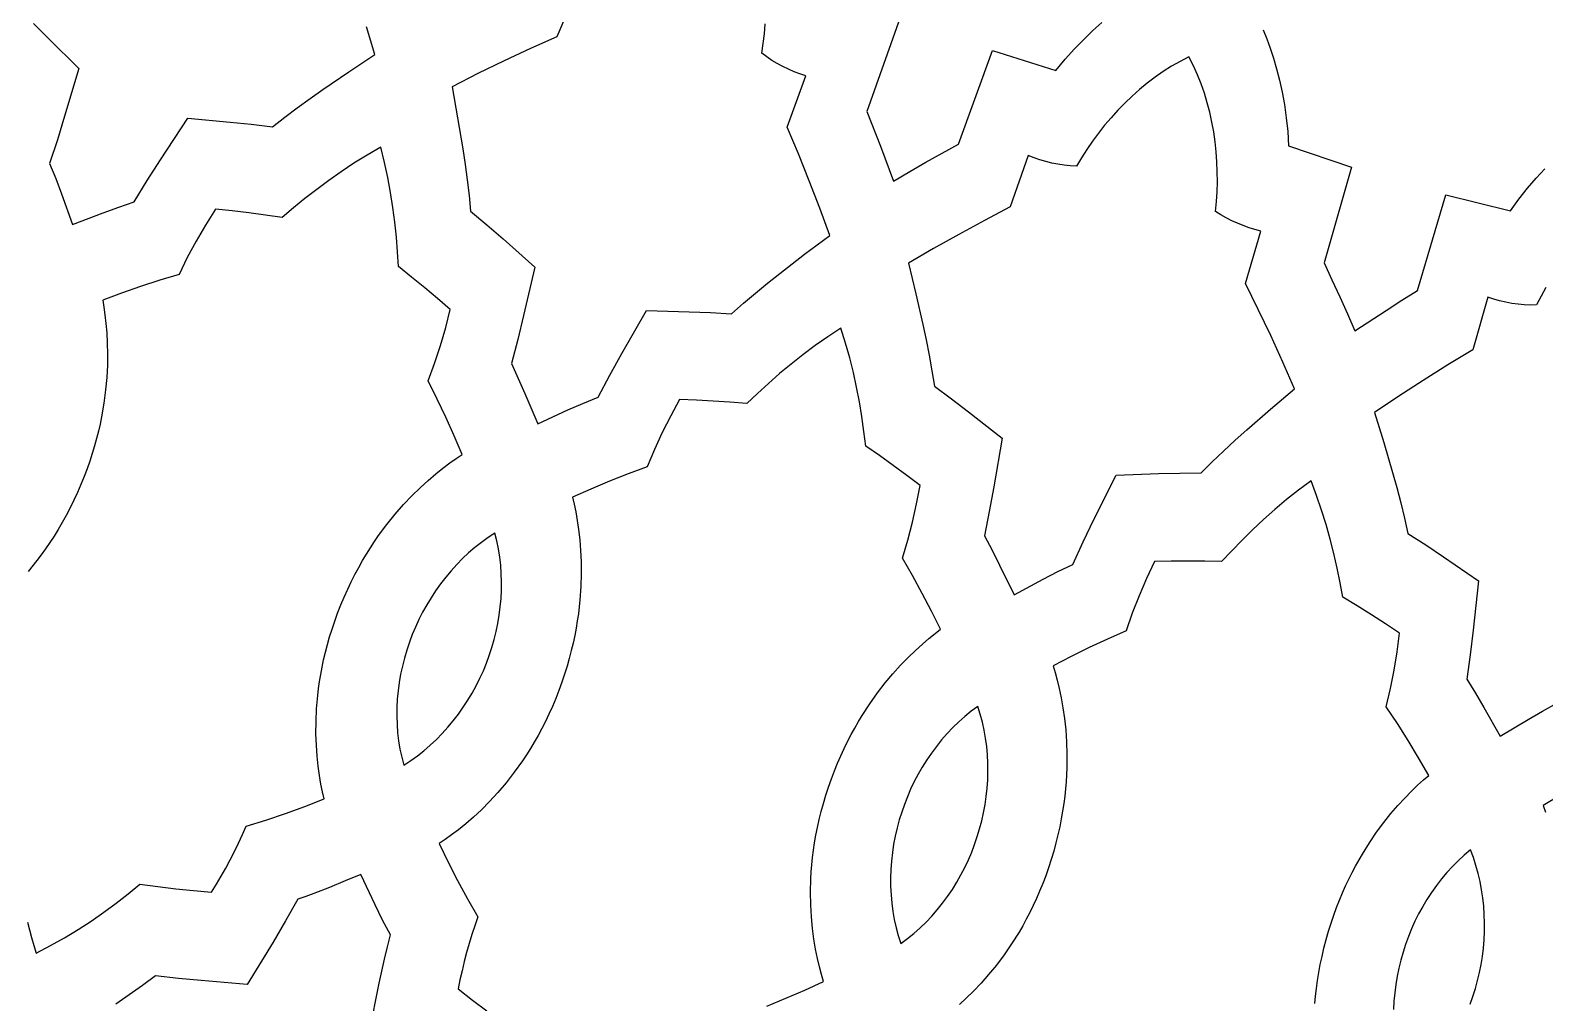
# Model space of a CAD drawing. Extents: x -550 to 550, y -550 to 550.
# Drawn here: x -173.7 to -100.6, y -408 to -361.1 of the extents above; entities that cross this region are included whole.
import ezdxf

# ---------------------------------------------------------------- set-up
doc = ezdxf.new("R2010")
doc.units = 0
doc.layers.add('LAYER_1', color=18, linetype='CONTINUOUS')
doc.layers.add('LAYER_10', color=4, linetype='CONTINUOUS')

msp = doc.modelspace()

# ---------------------------------------------------------------- linework, layer by layer
at = {"layer": 'LAYER_1'}
msp.add_lwpolyline([(0, 549.9999999999998, 0.4142135623730951), (-550, -4.34e-14, 0.4142135623730951), (0, -549.9999999999998, 0.4142135623730951), (550, -4.34e-14, 0.4142135623730951)], format="xyb", close=True, dxfattribs=at)
for points in [[(-147.2227783203125, -358.96044921875), (-148.2468872070312, -361.3899230957031), (-149.5248656090671, -361.9642055130305), (-150.7939161279695, -362.5583450434923), (-152.0537840040296, -363.1717434486923), (-153.3042144775391, -363.8038024902344), (-153.0389094632876, -365.3001694180739), (-152.7915800635673, -366.7999587593843), (-152.6791883398759, -367.5514475425805), (-152.5767290646806, -368.3041647781315), (-152.4860150862692, -369.0582347490332), (-152.4088592529297, -369.8137817382812), (-151.6206584974321, -370.4737712907956), (-150.8450495749991, -371.1487284186507), (-149.3055267333984, -372.5123596191406), (-149.8484381399168, -374.8475063057933), (-150.1321625284546, -376.0120090173266), (-150.4374084472656, -377.1708984375), (-150.1068052902828, -377.8902133941789), (-149.7897493456551, -378.615772934563), (-149.1669616699219, -380.0723724365234), (-147.7176792299346, -379.4108813464037), (-146.9889310823837, -379.0901121151779), (-146.2530517578125, -378.78662109375), (-145.6889554187026, -377.730474549146), (-145.1052534882267, -376.6848603538915), (-143.9156646728516, -374.6058349609375), (-141.8635870209934, -374.6642588840325), (-140.8379748446526, -374.7024792223862), (-139.8134155273438, -374.7601928710938), (-139.2437962164774, -374.2608850267269), (-138.6652323298377, -373.771921852956), (-138.0789696214911, -373.2919748972093), (-137.4862538455042, -372.8197157069151), (-136.2864461068756, -371.8929468123971), (-135.0757751464844, -370.9809875488281), (-135.5605850308681, -369.6620014220761), (-136.0649686678609, -368.3502052040391), (-136.5891483969485, -367.0462058590803), (-137.1333465576172, -365.7506103515625), (-136.2315979003906, -363.27294921875), (-136.5162342425978, -363.1830729167827), (-136.7970717107984, -363.079109132466), (-137.0732543266016, -362.9615831249314), (-137.3439261116164, -362.8310201533104), (-137.6082310874522, -362.6879454767347), (-137.8653132757181, -362.5328843543356), (-138.1143166980231, -362.3663620452448), (-138.3543853759766, -362.1889038085938), (-138.2831930136944, -361.7192519873965), (-138.2267715600099, -361.2446187381262), (-138.1854890228708, -360.7660483116113)], [(-173.507923795171, -360.7492351564051), (-172.7753374332714, -361.4720028626638), (-171.3226776123047, -362.9304809570312), (-172.0037699311059, -365.2272444986761), (-172.3562302220044, -366.3718753335684), (-172.7296752929688, -367.5096740722656), (-172.4350911440868, -368.2396242074069), (-172.1580051768989, -368.9766306445018), (-171.6240921020508, -370.4588317871094), (-170.1392016270752, -369.8882820120943), (-169.3932615920808, -369.6132474252437), (-168.6412658691406, -369.3558959960938), (-168.0152543831385, -368.3358479613065), (-167.3703088162126, -367.3274829035977), (-166.0589752197266, -365.3242797851562), (-164.016380889808, -365.5107156446992), (-162.996069963305, -365.6128701505373), (-161.97802734375, -365.7344055175781), (-161.3800848095205, -365.2710337075559), (-160.7738076263722, -364.8185710416896), (-160.1603677899665, -364.3756044233423), (-159.5409372959649, -363.9407207558775), (-158.2887923178193, -363.0895498870486), (-157.0267486572266, -362.2537536621094), (-157.4305929445104, -360.9055802227808)], [(-131.6810455322266, -360.4633178710938), (-133.2883605957031, -364.9988708496094), (-132.6297983838865, -366.6726405626924), (-131.9935073852539, -368.3554382324219), (-131.2162468464363, -367.8982960912435), (-130.4342779843786, -367.4494239845525), (-129.6479672950486, -367.008360942714), (-128.8576812744141, -366.5746459960938), (-127.2186889648438, -362.0507507324219), (-124.1557846069336, -363.0130615234375), (-123.7114852548972, -362.4759156998383), (-123.2652197859724, -361.9776344642119), (-122.8190294667295, -361.5166381684763), (-122.3749555637386, -361.0913471645491), (-121.93503934357, -360.7001818043483)], [(-114.1555567932536, -361.0572775154338), (-113.9847481951465, -361.4832147274587), (-113.8177417049376, -361.9388129463268), (-113.6571214850731, -362.4241505235004), (-113.505471697999, -362.9393058104425), (-113.3653765061614, -363.4843571586157), (-113.2394200720064, -364.0593829194826), (-113.1301865579799, -364.6644614445058), (-113.0402601265281, -365.2996710851481), (-112.9722249400971, -365.9650901928722), (-112.9286651611328, -366.6607971191406), (-109.8850631713867, -367.6824951171875), (-111.2181854248047, -372.3058166503906), (-110.833692162005, -373.121178067355), (-110.4567713582568, -373.9401689326297), (-110.0879913646381, -374.7629484700172), (-109.7279205322266, -375.5896759033203), (-108.224031350117, -374.6022412332615), (-107.4677134965896, -374.115554363932), (-106.707389831543, -373.6352844238281), (-105.341796875, -369.0211791992188), (-102.2242889404297, -369.7893676757812), (-101.8127137379712, -369.2255784392226), (-101.3968383993647, -368.700506085193), (-100.9787974528033, -368.2126947592463), (-100.5607254264798, -367.7606886069372)], [(-173.7971682223199, -404.1436969455427), (-173.6020753524533, -404.8855970221286), (-173.4926102942793, -405.257959366103), (-173.3747634887695, -405.6313629150391), (-172.6781921958202, -405.2728722473186), (-172.0063937883316, -404.8951261079745), (-171.3571061581916, -404.4994572703982), (-170.7280671972878, -404.0871985079812), (-170.1170147975079, -403.6596825941149), (-169.5216868507397, -403.2182423021907), (-168.9398212488708, -402.7642104056001), (-168.3691558837891, -402.2989196777344), (-167.5066967585244, -402.4161301091942), (-166.6426363201637, -402.5215588512197), (-165.7772154548754, -402.6151629405845), (-164.9106750488281, -402.6968994140625), (-164.6774714110561, -402.3108964594985), (-164.4509194291706, -401.9207250236074), (-164.2310861402296, -401.5265752727604), (-164.0180385812911, -401.128637373329), (-163.8118437894128, -400.7271014916846), (-163.6125688016527, -400.3221577941987), (-163.4202806550687, -399.9139964472424), (-163.2350463867188, -399.5028076171875), (-162.2854323015259, -399.2060357334429), (-161.3425644969523, -398.8876795219624), (-160.4071482695861, -398.5480451950084), (-159.4798889160156, -398.1874389648438), (-159.5562889538445, -397.8525594235817), (-159.6316338543243, -397.4769115909219), (-159.702526321413, -397.062081332955), (-159.7655690590686, -396.6096545157715), (-159.8173647712491, -396.121217005462), (-159.8545161619124, -395.5983546681172), (-159.8736259350167, -395.0426533698276), (-159.8712967945197, -394.4556989766838), (-159.8441314443795, -393.8390773547765), (-159.7887325885542, -393.1943743701962), (-159.7493839409964, -392.861987950057), (-159.7017029310016, -392.5231758890336), (-159.6452648965644, -392.1781364203872), (-159.5796451756797, -391.8270677773792), (-159.5044191063422, -391.470168193271), (-159.4191620265466, -391.1076359013238), (-159.3234492742876, -390.7396691347989), (-159.2168561875602, -390.3664661269577), (-159.0989581043588, -389.9882251110615), (-158.9693303626784, -389.6051443203717), (-158.8275483005137, -389.2174219881495), (-158.6731872558594, -388.8252563476562), (-158.5103382418278, -388.4394998178979), (-158.3419664700666, -388.0654701957931), (-158.1684943601639, -387.7030175726804), (-157.9903443317074, -387.3519920398984), (-157.807938804285, -387.0122436887857), (-157.6217001974846, -386.6836226106809), (-157.4320509308942, -386.3659788969225), (-157.2394134241015, -386.0591626388489), (-157.0442100966945, -385.7630239277989), (-156.8468633682611, -385.4774128551112), (-156.4474293866664, -384.9371739901762), (-156.0444908360204, -384.4372467747526), (-155.6414270730263, -383.9764319395488), (-155.2416174543871, -383.5535302152734), (-154.8484413368058, -383.1673423326349), (-154.4652780769855, -382.816669022342), (-154.0955070316293, -382.5003110151031), (-153.7425075574402, -382.2170690416269), (-153.4096590111213, -381.9657438326218), (-153.1003407493756, -381.7451361187965), (-152.8179321289062, -381.5540466308594), (-153.2002746237933, -380.6554715652425), (-153.5999980128783, -379.7642874256666), (-154.0171547990885, -378.8811420683745), (-154.4517974853516, -378.0066833496094), (-154.1451169511832, -377.15809227434), (-153.8652664286606, -376.2998035248793), (-153.6126864088487, -375.4331001345608), (-153.3878173828125, -374.5592651367188), (-154.0030644621551, -374.0283009651223), (-154.6256658944428, -373.5058568982198), (-155.2555103682786, -372.9921726146293), (-155.8924865722656, -372.4874877929688), (-155.9366610708628, -371.7738730278638), (-155.9939414920557, -371.0597830088131), (-156.0667174351456, -370.3445539111247), (-156.1573784994336, -369.627521910107), (-156.2683142842208, -368.908023181068), (-156.4019143888085, -368.1853938993161), (-156.5605684124978, -367.4589702401594), (-156.7466659545898, -366.7280883789062), (-157.403938586402, -367.1052234532095), (-158.0392818735704, -367.4979985294869), (-158.6548467247745, -367.9052547783004), (-159.252784048694, -368.325833370212), (-159.8352447540084, -368.7585754757836), (-160.4043797493974, -369.2023222655772), (-160.9623399435404, -369.6559149101547), (-161.5112762451172, -370.1181945800781), (-162.3132876252591, -370.0001656512883), (-163.1169729198056, -369.8935169359157), (-163.922081575006, -369.798186229636), (-164.7283630371094, -369.714111328125), (-165.2042640766281, -370.4798603109209), (-165.6558696132236, -371.2607080009154), (-166.0825531911076, -372.0554506528546), (-166.4836883544922, -372.8628845214844), (-167.4133858479471, -373.147032502344), (-168.3373426239961, -373.4499471280226), (-169.2551341915626, -373.771098028557), (-170.1663360595703, -374.1099548339844), (-170.1100262118534, -374.4470936960164), (-170.0563969094993, -374.8241241191186), (-170.008659418845, -375.2394348100175), (-169.9700250062274, -375.6914144754394), (-169.9437049379838, -376.1784518221106), (-169.9329104804512, -376.6989355567573), (-169.9408528999665, -377.2512543861061), (-169.9707434628669, -377.8337970168832), (-170.0257934354894, -378.4449521558149), (-170.1092140841711, -379.0831085096277), (-170.224216675249, -379.7466547850477), (-170.2945647199168, -380.0874456142124), (-170.3740124750602, -380.4339796888014), (-170.4629613489711, -380.7860555971554), (-170.5618127499417, -381.1434719276152), (-170.6709680862642, -381.5060272685215), (-170.7908287662306, -381.8735202082152), (-170.9217961981332, -382.245749335037), (-171.064271790264, -382.6225132373279), (-171.2186569509152, -383.0036105034285), (-171.3853530883789, -383.3888397216797), (-171.5616900004913, -383.770444880048), (-171.7435114060047, -384.1399152331663), (-171.9303810390333, -384.4974196281834), (-172.1218626336911, -384.8431269122475), (-172.3175199240924, -385.1772059325073), (-172.5169166443511, -385.4998255361112), (-172.7196165285816, -385.8111545702078), (-172.9251833108979, -386.1113618819456), (-173.1331807254141, -386.4006163184732), (-173.3431725062444, -386.6790867269391), (-173.7673941033038, -387.2043508482798)], [(-100.5055999097526, -373.5009181286263), (-100.7388935479555, -373.9180841097229), (-100.9572982788086, -374.3399047851562), (-101.255831666555, -374.3423634686106), (-101.5551648960302, -374.330716007956), (-101.8542968302458, -374.3050424652569), (-102.1522263322132, -374.2654229025781), (-102.4479522649441, -374.2119373819843), (-102.7404734914498, -374.1446659655401), (-103.0287888747419, -374.0636887153103), (-103.311897277832, -373.9690856933594), (-104.0386428833008, -376.5036315917969), (-105.2404823166592, -377.231805642881), (-106.4310148903403, -377.9786321811109), (-107.6100900829382, -378.7434439593517), (-108.7775573730469, -379.5255737304688), (-108.3341655953019, -380.9750158882512), (-107.9082539152464, -382.4300495727354), (-107.7063264882361, -383.1605200628742), (-107.5141371373089, -383.8934166251487), (-107.3334752130183, -384.6290819897124), (-107.166130065918, -385.3678588867188), (-106.3032815209882, -385.9233372989112), (-105.4510888653217, -386.4952838515179), (-103.7566299438477, -387.654296875), (-104.0162512727539, -390.0354959781436), (-104.1586259933121, -391.2245112400435), (-104.3230590820312, -392.4105224609375), (-103.9061299381828, -393.0886200342219), (-103.5051094856059, -393.7764924226811), (-102.7214164733887, -395.1635284423828), (-101.3614339321183, -394.3511359041862), (-100.6784458040766, -393.9505366528913), (-99.98816680908203, -393.5629577636719)], [(-138.1188595931493, -408.190808181905), (-137.1960147862187, -407.8145202612146), (-136.2818863715791, -407.4175154838426), (-135.3771362304688, -407.0001831054688), (-135.473672484383, -406.6708428296384), (-135.5715571592295, -406.3007563912382), (-135.667309956484, -405.8913043883441), (-135.7574505776221, -405.4438674190325), (-135.8384987241194, -404.9598260813794), (-135.9069740974518, -404.4405609734611), (-135.9593963990947, -403.8874526933537), (-135.992285330524, -403.3018818391333), (-136.0021605932154, -402.6852290088762), (-135.9855418886443, -402.0388748006585), (-135.9662097053466, -401.7049911167132), (-135.9389489182867, -401.3641998125564), (-135.9033244901491, -401.0166734629474), (-135.8589013836181, -400.662584642646), (-135.8052445613783, -400.3021059264115), (-135.7419189861142, -399.9354098890036), (-135.6684896205102, -399.5626691051816), (-135.5845214272507, -399.1840561497052), (-135.4895793690203, -398.7997435973338), (-135.3832284085033, -398.409904022827), (-135.2650335083843, -398.0147100009443), (-135.1345596313477, -397.6143341064453), (-134.9949138367649, -397.2192297990865), (-134.849060139696, -396.8355072708599), (-134.697429035316, -396.4630419851741), (-134.5404510187999, -396.1017094054375), (-134.3785565853227, -395.7513849950587), (-134.2121762300593, -395.411944217446), (-134.041740448185, -395.0832625360081), (-133.8676797348745, -394.7652154141531), (-133.690424585303, -394.4576783152897), (-133.5104054946455, -394.1605267028264), (-133.1437974707725, -393.5968817907335), (-132.7712996246556, -393.0732843851422), (-132.396355917695, -392.5887381933203), (-132.0224103112906, -392.1422469225354), (-131.6529067668428, -391.7328142800551), (-131.2912892457515, -391.3594439731472), (-130.941001709417, -391.0211397090793), (-130.6054881192393, -390.7169051951192), (-130.2881924366185, -390.4457441385346), (-129.9925586229549, -390.2066602465932), (-129.7220306396484, -389.9986572265625), (-130.1581605157185, -389.1265216785583), (-130.6111441750279, -388.2628089030736), (-131.0810273654757, -387.408186976345), (-131.5678558349609, -386.5633239746094), (-131.3125686293727, -385.6981419837169), (-131.084645915859, -384.824884776927), (-130.8844304568182, -383.9448629770839), (-130.7122650146484, -383.0593872070312), (-131.3589449515592, -382.5682569536498), (-132.0124621262736, -382.0861281931825), (-132.6726686174899, -381.6132043180575), (-133.3394165039062, -381.1496887207031), (-133.4264653074617, -380.4409354451833), (-133.5266384480205, -379.7325045093877), (-133.6423645508216, -379.0238842919347), (-133.7760722411044, -378.3145631714423), (-133.9301901441081, -377.6040295265289), (-134.1071468850718, -376.8917717358128), (-134.3093710892346, -376.1772781779122), (-134.5392913818359, -375.4600372314453), (-135.1705083196981, -375.8739453079521), (-135.7797808769204, -376.3010350816928), (-136.3690440990479, -376.7406203002114), (-136.9402330316258, -377.192014711052), (-137.4952827201991, -377.6545320617587), (-138.0361282103132, -378.1274860998755), (-138.564704547513, -378.6101905729464), (-139.0829467773438, -379.1019592285156), (-139.8914421881075, -379.0343170347231), (-140.7008932834561, -378.978105553098), (-141.5110558791666, -378.9332685410176), (-142.3216857910156, -378.8997497558594), (-142.7510591337733, -379.6927891188913), (-143.1552415301412, -380.4994665879077), (-143.5336944883429, -381.3185338708804), (-143.8858795166016, -382.1487426757812), (-144.7977285055907, -382.4900055680516), (-145.7027042665243, -382.8496214172269), (-146.6004021434633, -383.2270687697028), (-147.4904174804688, -383.621826171875), (-147.4138196895887, -383.9546549366841), (-147.3375322233775, -384.3274505925999), (-147.264853926109, -384.7387958249305), (-147.1990836420573, -385.1872733189845), (-147.1435202154964, -385.6714657600699), (-147.1014624907002, -386.1899558334951), (-147.0762093119428, -386.7413262245683), (-147.0710595234981, -387.3241596185979), (-147.0893119696402, -387.9370387008922), (-147.134265494643, -388.5785461567593), (-147.2092189427804, -389.2472646715077), (-147.2589765268603, -389.5913851651212), (-147.3174711583266, -389.9417769304456), (-147.3851151927136, -390.2982628031444), (-147.4623209855555, -390.6606656188812), (-147.5495008923865, -391.0288082133196), (-147.647067268741, -391.402513422123), (-147.7554324701532, -391.7816040809549), (-147.8750088521572, -392.1659030254791), (-148.0062087702875, -392.5552330913588), (-148.1494445800781, -392.9494171142578), (-148.3027762379789, -393.341217778994), (-148.4623075725307, -393.7212239477867), (-148.627592822239, -394.089578443022), (-148.7981862256093, -394.4464240870858), (-148.9736420211472, -394.7919037023637), (-149.1535144473583, -395.1261601112416), (-149.3373577427481, -395.4493361361053), (-149.5247261458221, -395.7615745993409), (-149.7151738950858, -396.0630183233338), (-149.9082552290448, -396.3538101304701), (-150.3005356050708, -396.9040092837159), (-150.6980011819444, -397.4133146381649), (-151.0970858677099, -397.8828687729037), (-151.4942235704116, -398.313814267019), (-151.8858481980938, -398.7072936995973), (-152.2683936588008, -399.0644496497252), (-152.6382938605768, -399.3864246964894), (-152.9919827114662, -399.6743614189764), (-153.3258941195134, -399.9294023962728), (-153.6364619927625, -400.1526902074654), (-153.9201202392578, -400.3453674316406), (-153.4871577766201, -401.2444018670869), (-153.0340011898819, -402.1337123673725), (-152.5609410235837, -403.0125936859249), (-152.0682678222656, -403.8803405761719), (-152.2122523462838, -404.307987413132), (-152.3489987325568, -404.7382149295717), (-152.478430600638, -405.1708373845169), (-152.600471570081, -405.6056690369935), (-152.7150452604391, -406.0425241460276), (-152.8220752912658, -406.4812169706451), (-152.9214852821147, -406.921561769872), (-153.0131988525391, -407.3633728027344), (-152.3242173632004, -407.8974747695312), (-151.6279272840497, -408.4221485398314)], [(-111.653883074268, -408.0665610196778), (-111.6219352756239, -407.7038219331517), (-111.5807062535913, -407.3343063197501), (-111.5297514148681, -406.9581606606437), (-111.4686261661524, -406.575531437003), (-111.396885914142, -406.1865651299984), (-111.3140860655349, -405.7914082208007), (-111.219782027029, -405.3902071905803), (-111.1135292053223, -404.9831085205078), (-110.9977125794244, -404.5800163166467), (-110.8750121376411, -404.1879253473268), (-110.7458655923235, -403.8067365844705), (-110.6107106558227, -403.4363510000003), (-110.4699850404897, -403.0766695658384), (-110.3241264586757, -402.7275932539075), (-110.1735726227317, -402.3890230361296), (-110.0187612450088, -402.0608598844274), (-109.860130037858, -401.7430047707231), (-109.6981167136305, -401.4353586669391), (-109.3656945633495, -400.8502973768219), (-109.0249964929745, -400.3048837894546), (-108.679524201314, -399.7983256802165), (-108.3327793871767, -399.3298308244867), (-107.9882637493712, -398.8986069976442), (-107.6494789867061, -398.5038619750681), (-107.31992679799, -398.1448035321376), (-107.0031088820317, -397.8206394442318), (-106.7025269376397, -397.5305774867297), (-106.4216826636226, -397.2738254350105), (-106.1640777587891, -397.0495910644531), (-106.65209177282, -396.2070800330114), (-107.1564895416509, -395.3740541135752), (-107.6772432171465, -394.5511675802225), (-108.2143249511719, -393.7390747070312), (-108.0112877938499, -392.8604053660799), (-107.8360507684375, -391.9753111300973), (-107.6888866864431, -391.0851205331677), (-107.570068359375, -390.191162109375), (-108.2455943279558, -389.7418017354412), (-108.9273809535753, -389.301851553237), (-109.615272329458, -388.8715133141409), (-110.3091125488281, -388.4509887695312), (-110.4393713393543, -387.7485233549565), (-110.5832890882351, -387.0473112610772), (-110.7428419670676, -386.3467716549416), (-110.920006147449, -385.6463237035979), (-111.1167578009764, -384.9453865740945), (-111.335073099247, -384.2433794334797), (-111.5769282138579, -383.539721448802), (-111.8442993164062, -382.8338317871094), (-112.4518862060042, -383.278976099937), (-113.0354510139038, -383.7381765969454), (-113.5972623124817, -384.2104171975766), (-114.1395886741145, -384.6946818212726), (-114.6646986711792, -385.1899543874756), (-115.1748608760522, -385.6952188156276), (-115.6723438611104, -386.2094590251706), (-116.1594161987305, -386.7316589355469), (-116.9712564721677, -386.7147524792443), (-117.7833349153413, -386.7093289393571), (-118.5954123131978, -386.7152840206115), (-119.4072494506836, -386.7325134277344), (-119.7884476267193, -387.5500779307538), (-120.1437411157462, -388.3797206173442), (-120.4726371456549, -389.2201789596179), (-120.7746429443359, -390.0701904296875), (-121.6651078750716, -390.4675235419246), (-122.5475892974021, -390.8827368899674), (-123.4217351317005, -391.3152533628507), (-124.2871932983398, -391.7644958496094), (-124.1906222892245, -392.0917973463135), (-124.0919922724879, -392.4590007692956), (-123.9946779878388, -392.8648874314689), (-123.9020541749861, -393.3082386457467), (-123.8174955736384, -393.7878357250421), (-123.7443769235045, -394.3024599822684), (-123.6860729642931, -394.8508927303388), (-123.6459584357132, -395.4319152821666), (-123.6274080774733, -396.044308950665), (-123.6337966292823, -396.6868550487472), (-123.668498830849, -397.3583348893263), (-123.6975221564504, -397.7045441233377), (-123.734889421882, -398.0575297853158), (-123.7810224696074, -398.4171395393748), (-123.8363431420902, -398.7832210496288), (-123.901273281794, -399.1556219801919), (-123.9762347311824, -399.5341899951783), (-124.0616493327189, -399.9187727587023), (-124.1579389288672, -400.3092179348779), (-124.2655253620909, -400.7053731878193), (-124.3848304748535, -401.1070861816406), (-124.5145574868992, -401.5077049099416), (-124.6511794731346, -401.8969113971223), (-124.794242679778, -402.274821900079), (-124.9432933530476, -402.6415526757074), (-125.0978777391616, -402.9972199809037), (-125.2575420843382, -403.3419400725637), (-125.4218326347957, -403.6758292075834), (-125.5902956367522, -403.9990036428588), (-125.762477336426, -404.3115796352859), (-125.9379239800353, -404.6136734417606), (-126.2967970839332, -405.1868795244369), (-126.6632849181916, -405.7195519460554), (-127.0337574525562, -406.2126207617839), (-127.4045846567727, -406.6670160267901), (-127.7721365005868, -407.0836677962419), (-128.1327829537442, -407.4635061253069), (-128.4828939859907, -407.807461069153), (-128.818839567072, -408.1164626829478)], [(-99.8011737320489, -398.0059715037042), (-100.6387023925781, -398.5081787109375), (-100.5225254881196, -398.8287543854806)], [(-104.1639441636143, -408.1011143329301), (-104.0296082510049, -407.7232634003169), (-103.9107790920901, -407.3426224060909), (-103.8077774047852, -406.960205078125), (-103.7149268704711, -406.5749925436583), (-103.6367708085731, -406.1841690199761), (-103.573420589411, -405.7886764984282), (-103.5249875833046, -405.389456970364), (-103.4915831605737, -404.9874524271331), (-103.4733186915383, -404.5836048600851), (-103.4703055465183, -404.1788562605695), (-103.4826550958334, -403.7741486199358), (-103.5104787098035, -403.3704239295337), (-103.5538877587486, -402.9686241807125), (-103.6129936129884, -402.569691364822), (-103.687907642843, -402.1745674732116), (-103.778741218632, -401.7841944972309), (-103.8856057106753, -401.3995144282295), (-104.008612489293, -401.0214692575569), (-104.1478729248047, -400.6510009765625), (-104.4506874976079, -400.9031697112915), (-104.7426913852266, -401.1703458555684), (-105.0235539172826, -401.4516047225732), (-105.2929444233981, -401.746021625486), (-105.5505322331949, -402.0526718774868), (-105.795986676295, -402.3706307917556), (-106.0289770823204, -402.6989736814724), (-106.249172780893, -403.0367758598172), (-106.4562431016348, -403.3831126399702), (-106.6498573741679, -403.7370593351112), (-106.829684928114, -404.0976912584204), (-106.9953950930953, -404.4640837230777), (-107.1466571987336, -404.8353120422633), (-107.2831405746509, -405.210451529157), (-107.4045145504692, -405.5885774969389), (-107.5104484558105, -405.9687652587891), (-107.6070812279407, -406.3544621020386), (-107.6887722117457, -406.7462075900212), (-107.7553641585675, -407.1429879415747), (-107.8066998197483, -407.5437893755369), (-107.84262194663, -407.9475981107458), (-107.8629732905546, -408.3534003660394)], [(-157.2968292236328, -409.4362182617188), (-156.8168675382657, -407.0897433684611), (-156.5610583275108, -405.9200507559694), (-156.424453927295, -405.3372705210884), (-156.2802429199219, -404.7563171386719), (-156.6571639393443, -404.0354425779649), (-157.0151727904567, -403.3046998557895), (-157.706413269043, -401.8304901123047), (-158.4610862019099, -402.1479048658991), (-159.2180749737267, -402.4597691301656), (-159.9805034162729, -402.7568405346715), (-160.3647337115007, -402.8969406737541), (-160.7514953613281, -403.0298767089844), (-161.336801188878, -404.0730058324347), (-161.9444841569529, -405.1034952207574), (-163.1878814697266, -407.1481323242188), (-165.4066715792827, -406.9571966054309), (-166.5150006248704, -406.8514657379765), (-167.6210479736328, -406.7253112792969), (-168.2491283881894, -407.1960840874126), (-168.8872899618236, -407.6532299434862), (-169.5342136180126, -408.0983044352839)]]:
    msp.add_lwpolyline(points, dxfattribs=at)
for points in [[(-126.1754989624023, -388.329833984375), (-124.7673616340478, -387.5795411321666), (-124.0585770227548, -387.2141188174471), (-123.3416137695312, -386.8655090332031), (-122.8415345770331, -385.7770000904953), (-122.3212728102111, -384.6978223063566), (-121.2578659057617, -382.5503234863281), (-119.20426606498, -382.4802876685059), (-118.1773287753433, -382.4542710182305), (-117.1502227783203, -382.44775390625), (-116.611108229644, -381.9142074580071), (-116.0624578521829, -381.3904273456034), (-115.5055926512415, -380.8751652627265), (-114.941833632124, -380.3671729030641), (-113.7989181605783, -379.3680041281334), (-112.6442794799805, -378.3829345703125), (-113.2078384183997, -377.09795663344), (-113.7905854866174, -375.821389656911), (-114.3926764234648, -374.5538437332742), (-115.0142669677734, -373.2959289550781), (-114.262336730957, -370.7688293457031), (-114.5519713459534, -370.6970339290797), (-114.8387073158358, -370.6109563894385), (-115.1216536591878, -370.5110608352155), (-115.399919394593, -370.3978113748463), (-115.672613540635, -370.2716721167669), (-115.9388451158975, -370.1331071694129), (-116.1977231389639, -369.9825806412204), (-116.448356628418, -369.820556640625), (-116.4054344644048, -369.3480635158046), (-116.3775702724432, -368.8714679399297), (-116.3650694787299, -368.3918385987698), (-116.3682375094617, -367.9102441780944), (-116.3873797908352, -367.4277533636729), (-116.4228017490472, -366.9454348412746), (-116.4748088102942, -366.4643572966691), (-116.5437064007732, -365.9855894156258), (-116.6297999466807, -365.5101998839142), (-116.7333948742135, -365.0392573873036), (-116.8547966095682, -364.5738306115635), (-116.9943105789417, -364.1149882424635), (-117.1522422085305, -363.6637989657728), (-117.3288969245315, -363.2213314672609), (-117.5245801531413, -362.7886544326974), (-117.7395973205566, -362.3668365478516), (-118.1614910897042, -362.5817167512935), (-118.5741256513907, -362.8167463240213), (-118.9771200655751, -363.0708811203946), (-119.3700933922163, -363.3430769947729), (-119.7526646912732, -363.6322898015159), (-120.1244530227048, -363.937475394983), (-120.4850774464701, -364.2575896295341), (-120.8341570225278, -364.5915883595284), (-121.1713108108371, -364.9384274393257), (-121.4961578713567, -365.2970627232855), (-121.8083172640458, -365.6664500657674), (-122.1074080488631, -366.045545321131), (-122.3930492857676, -366.4333043437359), (-122.6648600347182, -366.8286829879416), (-122.922459355674, -367.2306371081077), (-123.1654663085938, -367.6381225585938), (-123.4634696650861, -367.6218824676479), (-123.761386588051, -367.5915036079273), (-124.0582228100099, -367.5471312754235), (-124.3529840634843, -367.488910766128), (-124.6446760809959, -367.4169873760322), (-124.9323045950661, -367.3315064011279), (-125.2148753382166, -367.2326131374065), (-125.4913940429688, -367.1204528808594), (-126.3684616088867, -369.6069030761719), (-127.6107366440639, -370.2592094241091), (-128.8428850461627, -370.9307922483382), (-130.0646836833588, -371.621048772617), (-131.2759094238281, -372.3293762207031), (-130.9208316885025, -373.804973954803), (-130.5834344585465, -375.2850674690627), (-130.4259081934139, -376.0273903428663), (-130.2782526470222, -376.7715454006464), (-130.142284683504, -377.5177687220487), (-130.0198211669922, -378.2662963867188), (-129.1926570664123, -378.8752424964282), (-128.3771247846666, -379.4999125218293), (-126.7568511962891, -380.7636413574219), (-127.1587911916718, -383.1260602072709), (-127.3722188651086, -384.3049341025599), (-127.6074676513672, -385.4794921875), (-127.2324026199994, -386.1829723438487), (-126.873764352364, -386.8952066062886)], [(-155.6349792480469, -396.5525665283203), (-155.3010195608617, -396.3378778753462), (-154.9761475810832, -396.106523871882), (-154.6608304449267, -395.8594174572215), (-154.3555352886071, -395.5974715706584), (-154.0607292483396, -395.3215991514862), (-153.7768794603395, -395.0327131389985), (-153.5044530608216, -394.731726472489), (-153.2439171860013, -394.4195520912511), (-152.9957389720936, -394.0971029345787), (-152.7603855553136, -393.7652919417654), (-152.5383240718766, -393.4250320521047), (-152.3300216579974, -393.0772362048902), (-152.1359454498914, -392.7228173394157), (-151.9565625837736, -392.3626883949745), (-151.7923401958592, -391.9977623108605), (-151.6437454223633, -391.6289520263672), (-151.5060348419336, -391.2590833372667), (-151.3820131279033, -390.8818130923311), (-151.2719577009646, -390.498083103098), (-151.1761459818092, -390.1088351811056), (-151.0948553911292, -389.7150111378914), (-151.0283633496165, -389.3175527849934), (-150.9769472779629, -388.9174019339492), (-150.9408845968606, -388.5155003962969), (-150.9204527270014, -388.1127899835742), (-150.9159290890773, -387.7102125073188), (-150.9275911037801, -387.3087097790685), (-150.955716191802, -386.9092236103614), (-151.0005817738348, -386.512695812735), (-151.0624652705704, -386.1200681977272), (-151.1416441027008, -385.7322825768758), (-151.238395690918, -385.3502807617188), (-151.5688109012153, -385.5681526270218), (-151.8905399473869, -385.8017016106494), (-152.2031173223259, -386.0501012016486), (-152.506077518926, -386.3125248890665), (-152.7989550300803, -386.5881461619502), (-153.0812843486822, -386.8761385093467), (-153.3525999676252, -387.175675420303), (-153.6124363798024, -387.4859303838664), (-153.8603280781074, -387.8060768890839), (-154.0958095554334, -388.1352884250026), (-154.3184153046738, -388.4727384806694), (-154.527679818722, -388.8176005451316), (-154.7231375904713, -389.1690481074362), (-154.9043231128151, -389.5262546566302), (-155.0707708786466, -389.8883936817608), (-155.2220153808594, -390.254638671875), (-155.363523324328, -390.6245424076639), (-155.4911673310584, -391.0023181006526), (-155.6046125960154, -391.3869565244478), (-155.7035243141638, -391.7774484526566), (-155.7875676804682, -392.1727846588858), (-155.8564078898936, -392.5719559167424), (-155.9097101374047, -392.973952999833), (-155.9471396179662, -393.3777666817647), (-155.9683615265429, -393.7823877361443), (-155.9730410580996, -394.1868069365786), (-155.960843407601, -394.5900150566746), (-155.931433770012, -394.9910028700392), (-155.8844773402973, -395.3887611502792), (-155.8196393134217, -395.7822806710014), (-155.73658488435, -396.1705522058128)], [(-131.6465835571289, -405.1680755615234), (-131.3259964521722, -404.9332652403836), (-131.0154567480588, -404.6824074241455), (-130.7153792922653, -404.4164367437195), (-130.4261789322683, -404.1362878300159), (-130.1482705155444, -403.8428953139452), (-129.8820688895703, -403.5371938264176), (-129.6279889018224, -403.2201179983435), (-129.3864453997776, -402.8926024606332), (-129.1578532309123, -402.555581844197), (-128.9426272427031, -402.2099907799453), (-128.7411822826267, -401.8567638987885), (-128.5539331981598, -401.4968358316369), (-128.3812948367788, -401.1311412094008), (-128.2236820459604, -400.7606146629905), (-128.0815096731813, -400.3861908233166), (-127.955192565918, -400.0088043212891), (-127.8398828631931, -399.6316941917711), (-127.7386734048467, -399.2480004666546), (-127.6517881109645, -398.8586828184236), (-127.5794509016324, -398.4647009195618), (-127.521885696936, -398.0670144425533), (-127.4793164169611, -397.6665830598818), (-127.4519669817933, -397.2643664440313), (-127.4400613115185, -396.8613242674858), (-127.4438233262223, -396.458416202729), (-127.4634769459904, -396.0566019222448), (-127.4992460909087, -395.6568410985172), (-127.5513546810627, -395.2600934040302), (-127.6200266365384, -394.8673185112674), (-127.7054858774213, -394.4794760927128), (-127.8079563237973, -394.0975258208505), (-127.927661895752, -393.7224273681641), (-128.2449721136429, -393.9555376092993), (-128.5523624094949, -394.2043205391863), (-128.8494511177311, -394.467868046149), (-129.1358565727741, -394.745272018511), (-129.4111971090469, -395.0356243445964), (-129.6750910609724, -395.3380169127289), (-129.9271567629735, -395.6515416112325), (-130.167012549473, -395.9752903284307), (-130.394276754894, -396.3083549526476), (-130.6085677136591, -396.6498273722071), (-130.8095037601913, -396.9987994754329), (-130.9967032289135, -397.3543631506487), (-131.1697844542487, -397.7156102861787), (-131.3283657706195, -398.0816327703463), (-131.4720655124491, -398.4515224914758), (-131.6005020141602, -398.8243713378906), (-131.7200786598606, -399.2039513368622), (-131.8250974057776, -399.5904486573104), (-131.9153436147429, -399.9828639164906), (-131.9906026495881, -400.3801977316577), (-132.050659873145, -400.781450720067), (-132.0953006482455, -401.1856234989735), (-132.1243103377213, -401.5917166856325), (-132.137474304404, -401.9987308972991), (-132.1345779111255, -402.4056667512285), (-132.1154065207176, -402.8115248646757), (-132.0797454960119, -403.215305854896), (-132.0273801998402, -403.6160103391445), (-131.9580959950343, -404.0126389346764), (-131.871678244426, -404.4041922587467), (-131.767912310847, -404.7896709286107)]]:
    msp.add_lwpolyline(points, close=True, dxfattribs=at)
at = {"layer": 'LAYER_10'}
msp.add_lwpolyline([(-485, 0, 0.4142135623730952), (0, -484.9999999999998, 0.4142135623730952), (485, 0, 0.4142135623730954), (0, 484.9999999999998, 0.4142135623730952)], format="xyb", close=True, dxfattribs=at)

doc.saveas('drawing.dxf')
